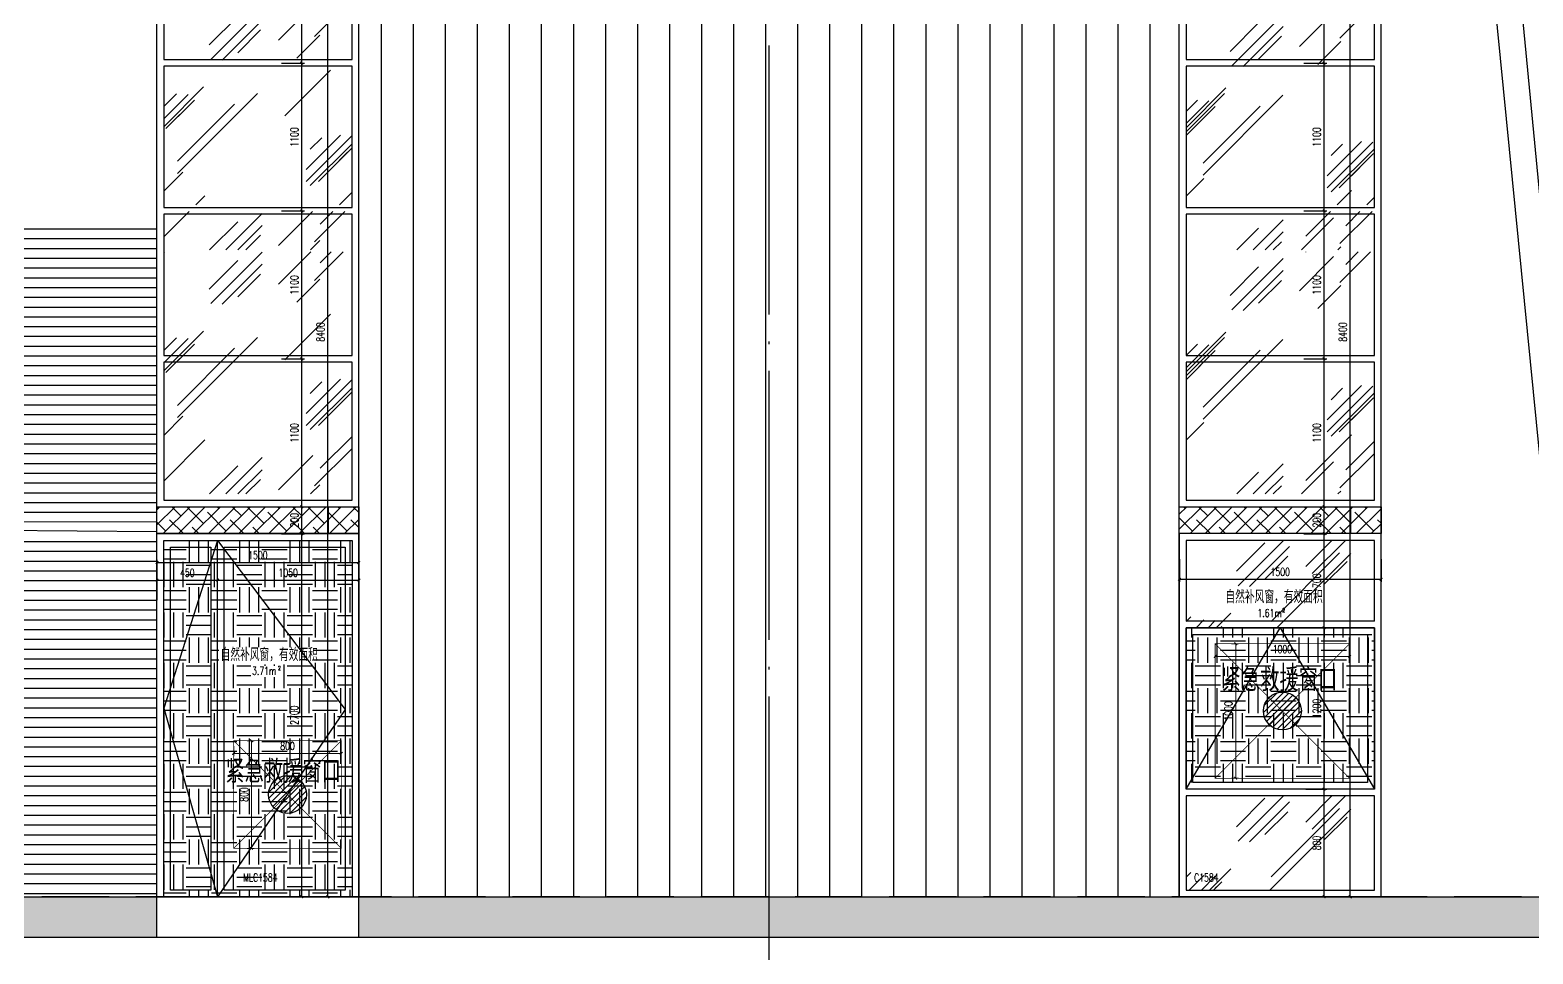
# Model space of a CAD drawing. Extents: x -4210259 to 293730, y -7499 to 868879.
# Drawn here: x -1654724 to -1643551, y 516812 to 523682 of the extents above; entities that cross this region are included whole.
import ezdxf

# ---------------------------------------------------------------- set-up
doc = ezdxf.new("R2010")
doc.units = 0
doc.header["$LTSCALE"] = 1000
doc.header["$MEASUREMENT"] = 0
for name, pattern in [('__DASH', [0.35, 0.25, -0.1]), ('DASH', [0.35, 0.25, -0.1]), ('DOTE', [2.42, 2, -0.2, 0.02, -0.2])]:
    doc.linetypes.add(name, pattern=pattern)
doc.layers.get('Defpoints').update_dxf_attribs({"color": 210})
for name, color, linetype in [('A-AXIS-DOTE', 14, 'DOTE'), ('A-HATCH-2', 251, 'Continuous'), ('A-LIN-V', 9, 'Continuous'), ('A-WINDOW', 140, 'Continuous'), ('A-彩色打印层', 22, 'Continuous'), ('A-门窗表显示尺寸', 160, 'Continuous'), ('AS-WALL', 40, 'Continuous'), ('AXIS', 3, 'Continuous'), ('PUB_DIM', 3, 'Continuous'), ('SPACE', 7, 'Continuous'), ('SPACE_HATCH', 8, 'Continuous')]:
    doc.layers.add(name, color=color, linetype=linetype)
doc.layers.add('A-WALL-HATCH', color=8, linetype='Continuous', lineweight=13)
doc.styles.add('_TCH_DIM_T3', font='SIMPLEX', dxfattribs={"width": 0.705882, "bigfont": 'GBCBIG'})
doc.styles.add('_TCH_SPACE', font='SIMPLEX', dxfattribs={"height": 5, "bigfont": 'GBCBIG'})
doc.styles.add('A-DIM_T3', font='SIMPLEX', dxfattribs={"width": 0.705882, "bigfont": 'GBCBIG'})
doc.styles.add('A-STANDARD', font='SIMPLEX', dxfattribs={"bigfont": 'GBCBIG'})
doc.styles.add('STYLE1', font='')
doc.styles.get('STYLE1').set_extended_font_data('SimSun')
doc.dimstyles.new('_TCH_ARCH&&20', dxfattribs={"dimtxt": 59.5, "dimasz": 20, "dimexe": 20, "dimexo": 20, "dimgap": 25.25, "dimtad": 1, "dimdec": 0, "dimzin": 0, "dimdsep": 46, "dimtxsty": '_TCH_DIM_T3', "dimblk": 'ARCHTICK', "dimcen": 0.09, "dimclrt": 7, "dimazin": 2, "dimtfac": 1, "dimtdec": 0, "dimtix": 1, "dimtmove": 2, "dimatfit": 3, "dimfxl": 0, "dimtolj": 1, "dimtzin": 0, "dimarcsym": 0})
doc.dimstyles.new('A-DIM&&20', dxfattribs={"dimtxt": 59.5, "dimasz": 20, "dimexe": 20, "dimexo": 20, "dimgap": 25.25, "dimtad": 1, "dimdec": 0, "dimzin": 0, "dimdsep": 46, "dimtxsty": 'A-DIM_T3', "dimblk": 'ARCHTICK', "dimcen": 0.09, "dimclrt": 7, "dimazin": 2, "dimtfac": 1, "dimtdec": 0, "dimtix": 1, "dimtmove": 2, "dimatfit": 3, "dimfxl": 0, "dimtolj": 1, "dimtzin": 0, "dimarcsym": 0})
pattern_1 = [(0, (0, 0), (187.5, 187.5), [187.5, -187.5]), (0, (0, 70.31), (187.5, 187.5), [187.5, -187.5]), (0, (0, 140.62), (187.5, 187.5), [187.5, -187.5]), (90, (23.44, 164.06), (-187.5, 187.5), [187.5, -187.5]), (90, (93.75, 164.06), (-187.5, 187.5), [187.5, -187.5]), (90, (164.06, 164.06), (-187.5, 187.5), [187.5, -187.5])]

# ---------------------------------------------------------------- blocks, each defined once
blk = doc.blocks.new('_ArchTick')
at = {"color": 0, "linetype": 'ByBlock', "const_width": 0.4}
blk.add_lwpolyline([(-0.5, -0.5), (0.5, 0.5)], dxfattribs=at)
blk = doc.blocks.new('*D1228')
at = {"layer": 'A-门窗表显示尺寸', "color": 0, "lineweight": -2}
for p, q in [((-1802664, 520137), (-1802494, 520137)), ((-1802514, 519937), (-1802514, 520137)), ((-1802664, 519937), (-1802494, 519937))]:
    blk.add_line(p, q, dxfattribs=at)
at = {"layer": 'Defpoints', "color": 0}
for p in [(-1802684, 520137), (-1802514, 520137), (-1802684, 519937)]:
    blk.add_point(p, dxfattribs=at)
at = {"layer": 'A-门窗表显示尺寸', "color": 0, "lineweight": -2, "xscale": 20, "yscale": 20, "zscale": 20}
for p, rotation in [((-1802514, 520137), 90), ((-1802514, 519937), 270)]:
    blk.add_blockref('_ArchTick', p, dxfattribs=dict(at, rotation=rotation))
at = {"layer": 'A-门窗表显示尺寸', "color": 7, "insert": (-1802569, 520037), "char_height": 59.5, "attachment_point": 5, "rotation": 90, "style": '_TCH_DIM_T3'}
blk.add_mtext('\\A1;200', dxfattribs=at)
blk = doc.blocks.new('*D1229')
at = {"layer": 'A-门窗表显示尺寸', "color": 0, "lineweight": -2}
for p, q in [((-1802664, 521237), (-1802494, 521237)), ((-1802514, 520137), (-1802514, 521237)), ((-1802664, 520137), (-1802494, 520137))]:
    blk.add_line(p, q, dxfattribs=at)
at = {"layer": 'Defpoints', "color": 0}
for p in [(-1802684, 521237), (-1802514, 521237), (-1802684, 520137)]:
    blk.add_point(p, dxfattribs=at)
at = {"layer": 'A-门窗表显示尺寸', "color": 0, "lineweight": -2, "xscale": 20, "yscale": 20, "zscale": 20}
for p, rotation in [((-1802514, 521237), 90), ((-1802514, 520137), 270)]:
    blk.add_blockref('_ArchTick', p, dxfattribs=dict(at, rotation=rotation))
at = {"layer": 'A-门窗表显示尺寸', "color": 7, "insert": (-1802569, 520687), "char_height": 59.5, "attachment_point": 5, "rotation": 90, "style": '_TCH_DIM_T3'}
blk.add_mtext('\\A1;1100', dxfattribs=at)
blk = doc.blocks.new('*D1230')
at = {"layer": 'A-门窗表显示尺寸', "color": 0, "lineweight": -2}
for p, q in [((-1802664, 522337), (-1802494, 522337)), ((-1802514, 521237), (-1802514, 522337)), ((-1802664, 521237), (-1802494, 521237))]:
    blk.add_line(p, q, dxfattribs=at)
at = {"layer": 'Defpoints', "color": 0}
for p in [(-1802684, 522337), (-1802514, 522337), (-1802684, 521237)]:
    blk.add_point(p, dxfattribs=at)
at = {"layer": 'A-门窗表显示尺寸', "color": 0, "lineweight": -2, "xscale": 20, "yscale": 20, "zscale": 20}
for p, rotation in [((-1802514, 522337), 90), ((-1802514, 521237), 270)]:
    blk.add_blockref('_ArchTick', p, dxfattribs=dict(at, rotation=rotation))
at = {"layer": 'A-门窗表显示尺寸', "color": 7, "insert": (-1802569, 521787), "char_height": 59.5, "attachment_point": 5, "rotation": 90, "style": '_TCH_DIM_T3'}
blk.add_mtext('\\A1;1100', dxfattribs=at)
blk = doc.blocks.new('*D1231')
at = {"layer": 'A-门窗表显示尺寸', "color": 0, "lineweight": -2}
for p, q in [((-1802664, 523437), (-1802494, 523437)), ((-1802514, 522337), (-1802514, 523437)), ((-1802664, 522337), (-1802494, 522337))]:
    blk.add_line(p, q, dxfattribs=at)
at = {"layer": 'Defpoints', "color": 0}
for p in [(-1802684, 523437), (-1802514, 523437), (-1802684, 522337)]:
    blk.add_point(p, dxfattribs=at)
at = {"layer": 'A-门窗表显示尺寸', "color": 0, "lineweight": -2, "xscale": 20, "yscale": 20, "zscale": 20}
for p, rotation in [((-1802514, 523437), 90), ((-1802514, 522337), 270)]:
    blk.add_blockref('_ArchTick', p, dxfattribs=dict(at, rotation=rotation))
at = {"layer": 'A-门窗表显示尺寸', "color": 7, "insert": (-1802569, 522887), "char_height": 59.5, "attachment_point": 5, "rotation": 90, "style": '_TCH_DIM_T3'}
blk.add_mtext('\\A1;1100', dxfattribs=at)
blk = doc.blocks.new('*D1232')
at = {"layer": 'A-门窗表显示尺寸', "color": 0, "lineweight": -2}
for p, q in [((-1802664, 524537), (-1802494, 524537)), ((-1802514, 523437), (-1802514, 524537)), ((-1802664, 523437), (-1802494, 523437))]:
    blk.add_line(p, q, dxfattribs=at)
at = {"layer": 'Defpoints', "color": 0}
for p in [(-1802684, 524537), (-1802514, 524537), (-1802684, 523437)]:
    blk.add_point(p, dxfattribs=at)
at = {"layer": 'A-门窗表显示尺寸', "color": 0, "lineweight": -2, "xscale": 20, "yscale": 20, "zscale": 20}
for p, rotation in [((-1802514, 524537), 90), ((-1802514, 523437), 270)]:
    blk.add_blockref('_ArchTick', p, dxfattribs=dict(at, rotation=rotation))
at = {"layer": 'A-门窗表显示尺寸', "color": 7, "insert": (-1802569, 523987), "char_height": 59.5, "attachment_point": 5, "rotation": 90, "style": '_TCH_DIM_T3'}
blk.add_mtext('\\A1;1100', dxfattribs=at)
blk = doc.blocks.new('*D1233')
at = {"layer": 'A-门窗表显示尺寸', "color": 0, "lineweight": -2}
for p, q in [((-1802664, 525637), (-1802494, 525637)), ((-1802514, 524537), (-1802514, 525637)), ((-1802664, 524537), (-1802494, 524537))]:
    blk.add_line(p, q, dxfattribs=at)
at = {"layer": 'Defpoints', "color": 0}
for p in [(-1802684, 525637), (-1802514, 525637), (-1802684, 524537)]:
    blk.add_point(p, dxfattribs=at)
at = {"layer": 'A-门窗表显示尺寸', "color": 0, "lineweight": -2, "xscale": 20, "yscale": 20, "zscale": 20}
for p, rotation in [((-1802514, 525637), 90), ((-1802514, 524537), 270)]:
    blk.add_blockref('_ArchTick', p, dxfattribs=dict(at, rotation=rotation))
at = {"layer": 'A-门窗表显示尺寸', "color": 7, "insert": (-1802569, 525087), "char_height": 59.5, "attachment_point": 5, "rotation": 90, "style": '_TCH_DIM_T3'}
blk.add_mtext('\\A1;1100', dxfattribs=at)
blk = doc.blocks.new('*D1234')
at = {"layer": 'A-门窗表显示尺寸', "color": 0, "lineweight": -2}
for p, q in [((-1802644, 525637), (-1802300, 525637)), ((-1802320, 517237), (-1802320, 525637)), ((-1802644, 517237), (-1802300, 517237))]:
    blk.add_line(p, q, dxfattribs=at)
at = {"layer": 'Defpoints', "color": 0}
for p in [(-1802664, 525637), (-1802320, 525637), (-1802664, 517237)]:
    blk.add_point(p, dxfattribs=at)
at = {"layer": 'A-门窗表显示尺寸', "color": 0, "lineweight": -2, "xscale": 20, "yscale": 20, "zscale": 20}
for p, rotation in [((-1802320, 525637), 90), ((-1802320, 517237), 270)]:
    blk.add_blockref('_ArchTick', p, dxfattribs=dict(at, rotation=rotation))
at = {"layer": 'A-门窗表显示尺寸', "color": 7, "insert": (-1802375, 521437), "char_height": 59.5, "attachment_point": 5, "rotation": 90, "style": '_TCH_DIM_T3'}
blk.add_mtext('\\A1;8400', dxfattribs=at)
blk = doc.blocks.new('*D1235')
at = {"layer": 'A-门窗表显示尺寸', "color": 0, "lineweight": -2}
for p, q in [((-1803590, 525103), (-1803590, 525272)), ((-1803590, 525252), (-1802090, 525252)), ((-1802090, 525103), (-1802090, 525272))]:
    blk.add_line(p, q, dxfattribs=at)
at = {"layer": 'Defpoints', "color": 0}
for p in [(-1802090, 525252), (-1803590, 525083), (-1802090, 525083)]:
    blk.add_point(p, dxfattribs=at)
at = {"layer": 'A-门窗表显示尺寸', "color": 0, "lineweight": -2, "xscale": 20, "yscale": 20, "zscale": 20, "rotation": 180}
blk.add_blockref('_ArchTick', (-1803590, 525252), dxfattribs=at)
at = {"layer": 'A-门窗表显示尺寸', "color": 0, "lineweight": -2, "xscale": 20, "yscale": 20, "zscale": 20}
blk.add_blockref('_ArchTick', (-1802090, 525252), dxfattribs=at)
at = {"layer": 'A-门窗表显示尺寸', "color": 7, "insert": (-1802840, 525307), "char_height": 59.5, "attachment_point": 5, "style": 'A-DIM_T3'}
blk.add_mtext('\\A1;1500', dxfattribs=at)
blk = doc.blocks.new('*D1451')
at = {"layer": 'Defpoints', "color": 0}
for p in [(-1653990, 542178), (-1652990, 542178), (-1652990, 542105)]:
    blk.add_point(p, dxfattribs=at)
at = {"layer": 'PUB_DIM', "color": 0, "lineweight": -2}
for p, q in [((-1653990, 542158), (-1653990, 542085)), ((-1653990, 542105), (-1652990, 542105)), ((-1652990, 542158), (-1652990, 542085))]:
    blk.add_line(p, q, dxfattribs=at)
at = {"layer": 'PUB_DIM', "color": 0, "lineweight": -2, "xscale": 20, "yscale": 20, "zscale": 20, "rotation": 180}
blk.add_blockref('_ArchTick', (-1653990, 542105), dxfattribs=at)
at = {"layer": 'PUB_DIM', "color": 0, "lineweight": -2, "xscale": 20, "yscale": 20, "zscale": 20}
blk.add_blockref('_ArchTick', (-1652990, 542105), dxfattribs=at)
at = {"layer": 'PUB_DIM', "color": 7, "insert": (-1653490, 542160), "char_height": 59.5, "attachment_point": 5, "style": '_TCH_DIM_T3'}
blk.add_mtext('\\A1;1000', dxfattribs=at)
blk = doc.blocks.new('*D1452')
at = {"layer": 'Defpoints', "color": 0}
for p in [(-1653889, 542200), (-1653837, 542200), (-1653889, 541200)]:
    blk.add_point(p, dxfattribs=at)
at = {"layer": 'PUB_DIM', "color": 0, "lineweight": -2}
for p, q in [((-1653869, 542200), (-1653817, 542200)), ((-1653837, 541200), (-1653837, 542200)), ((-1653869, 541200), (-1653817, 541200))]:
    blk.add_line(p, q, dxfattribs=at)
at = {"layer": 'PUB_DIM', "color": 0, "lineweight": -2, "xscale": 20, "yscale": 20, "zscale": 20}
for p, rotation in [((-1653837, 542200), 90), ((-1653837, 541200), 270)]:
    blk.add_blockref('_ArchTick', p, dxfattribs=dict(at, rotation=rotation))
at = {"layer": 'PUB_DIM', "color": 7, "insert": (-1653892, 541700), "char_height": 59.5, "attachment_point": 5, "rotation": 90, "style": '_TCH_DIM_T3'}
blk.add_mtext('\\A1;1000', dxfattribs=at)
blk = doc.blocks.new('*D1310')
at = {"layer": 'A-门窗表显示尺寸', "color": 0, "lineweight": -2}
for p, q in [((-1821550, 519937), (-1821394, 519937)), ((-1821414, 519237), (-1821414, 519937)), ((-1821550, 519237), (-1821394, 519237))]:
    blk.add_line(p, q, dxfattribs=at)
at = {"layer": 'Defpoints', "color": 0}
for p in [(-1821570, 519937), (-1821414, 519937), (-1821570, 519237)]:
    blk.add_point(p, dxfattribs=at)
at = {"layer": 'A-门窗表显示尺寸', "color": 0, "lineweight": -2, "xscale": 20, "yscale": 20, "zscale": 20}
for p, rotation in [((-1821414, 519937), 90), ((-1821414, 519237), 270)]:
    blk.add_blockref('_ArchTick', p, dxfattribs=dict(at, rotation=rotation))
at = {"layer": 'A-门窗表显示尺寸', "color": 7, "insert": (-1821469, 519587), "char_height": 59.5, "attachment_point": 5, "rotation": 90, "style": 'A-DIM_T3'}
blk.add_mtext('\\A1;700', dxfattribs=at)
blk = doc.blocks.new('*D1311')
at = {"layer": 'A-门窗表显示尺寸', "color": 0, "lineweight": -2}
for p, q in [((-1821550, 519237), (-1821394, 519237)), ((-1821414, 518037), (-1821414, 519237)), ((-1821550, 518037), (-1821394, 518037))]:
    blk.add_line(p, q, dxfattribs=at)
at = {"layer": 'Defpoints', "color": 0}
for p in [(-1821570, 519237), (-1821414, 519237), (-1821570, 518037)]:
    blk.add_point(p, dxfattribs=at)
at = {"layer": 'A-门窗表显示尺寸', "color": 0, "lineweight": -2, "xscale": 20, "yscale": 20, "zscale": 20}
for p, rotation in [((-1821414, 519237), 90), ((-1821414, 518037), 270)]:
    blk.add_blockref('_ArchTick', p, dxfattribs=dict(at, rotation=rotation))
at = {"layer": 'A-门窗表显示尺寸', "color": 7, "insert": (-1821469, 518637), "char_height": 59.5, "attachment_point": 5, "rotation": 90, "style": 'A-DIM_T3'}
blk.add_mtext('\\A1;1200', dxfattribs=at)
blk = doc.blocks.new('*D1312')
at = {"layer": 'A-门窗表显示尺寸', "color": 0, "lineweight": -2}
for p, q in [((-1821550, 518037), (-1821394, 518037)), ((-1821414, 517237), (-1821414, 518037)), ((-1821550, 517237), (-1821394, 517237))]:
    blk.add_line(p, q, dxfattribs=at)
at = {"layer": 'Defpoints', "color": 0}
for p in [(-1821570, 518037), (-1821414, 518037), (-1821570, 517237)]:
    blk.add_point(p, dxfattribs=at)
at = {"layer": 'A-门窗表显示尺寸', "color": 0, "lineweight": -2, "xscale": 20, "yscale": 20, "zscale": 20}
for p, rotation in [((-1821414, 518037), 90), ((-1821414, 517237), 270)]:
    blk.add_blockref('_ArchTick', p, dxfattribs=dict(at, rotation=rotation))
at = {"layer": 'A-门窗表显示尺寸', "color": 7, "insert": (-1821469, 517637), "char_height": 59.5, "attachment_point": 5, "rotation": 90, "style": 'A-DIM_T3'}
blk.add_mtext('\\A1;800', dxfattribs=at)
blk = doc.blocks.new('*D1313')
at = {"layer": 'A-门窗表显示尺寸', "color": 0, "lineweight": -2}
for p, q in [((-1822490, 519747), (-1822490, 519578)), ((-1820990, 519747), (-1820990, 519578)), ((-1822490, 519598), (-1820990, 519598))]:
    blk.add_line(p, q, dxfattribs=at)
at = {"layer": 'Defpoints', "color": 0}
for p in [(-1822490, 519767), (-1820990, 519767), (-1820990, 519598)]:
    blk.add_point(p, dxfattribs=at)
at = {"layer": 'A-门窗表显示尺寸', "color": 0, "lineweight": -2, "xscale": 20, "yscale": 20, "zscale": 20, "rotation": 180}
blk.add_blockref('_ArchTick', (-1822490, 519598), dxfattribs=at)
at = {"layer": 'A-门窗表显示尺寸', "color": 0, "lineweight": -2, "xscale": 20, "yscale": 20, "zscale": 20}
blk.add_blockref('_ArchTick', (-1820990, 519598), dxfattribs=at)
at = {"layer": 'A-门窗表显示尺寸', "color": 7, "insert": (-1821740, 519653), "char_height": 59.5, "attachment_point": 5, "style": 'A-DIM_T3'}
blk.add_mtext('\\A1;1500', dxfattribs=at)
blk = doc.blocks.new('*D1453')
at = {"layer": 'Defpoints', "color": 0}
for p in [(-1646821, 507410), (-1646021, 507410), (-1646021, 507337)]:
    blk.add_point(p, dxfattribs=at)
at = {"layer": 'PUB_DIM', "color": 0, "lineweight": -2}
for p, q in [((-1646821, 507390), (-1646821, 507317)), ((-1646021, 507390), (-1646021, 507317)), ((-1646821, 507337), (-1646021, 507337))]:
    blk.add_line(p, q, dxfattribs=at)
at = {"layer": 'PUB_DIM', "color": 0, "lineweight": -2, "xscale": 20, "yscale": 20, "zscale": 20, "rotation": 180}
blk.add_blockref('_ArchTick', (-1646821, 507337), dxfattribs=at)
at = {"layer": 'PUB_DIM', "color": 0, "lineweight": -2, "xscale": 20, "yscale": 20, "zscale": 20}
blk.add_blockref('_ArchTick', (-1646021, 507337), dxfattribs=at)
at = {"layer": 'PUB_DIM', "color": 7, "insert": (-1646421, 507392), "char_height": 59.5, "attachment_point": 5, "style": '_TCH_DIM_T3'}
blk.add_mtext('\\A1;800', dxfattribs=at)
blk = doc.blocks.new('*D1454')
at = {"layer": 'Defpoints', "color": 0}
for p in [(-1646740, 507431), (-1646688, 507431), (-1646740, 506631)]:
    blk.add_point(p, dxfattribs=at)
at = {"layer": 'PUB_DIM', "color": 0, "lineweight": -2}
for p, q in [((-1646720, 507431), (-1646668, 507431)), ((-1646688, 506631), (-1646688, 507431)), ((-1646720, 506631), (-1646668, 506631))]:
    blk.add_line(p, q, dxfattribs=at)
at = {"layer": 'PUB_DIM', "color": 0, "lineweight": -2, "xscale": 20, "yscale": 20, "zscale": 20}
for p, rotation in [((-1646688, 507431), 90), ((-1646688, 506631), 270)]:
    blk.add_blockref('_ArchTick', p, dxfattribs=dict(at, rotation=rotation))
at = {"layer": 'PUB_DIM', "color": 7, "insert": (-1646743, 507031), "char_height": 59.5, "attachment_point": 5, "rotation": 90, "style": '_TCH_DIM_T3'}
blk.add_mtext('\\A1;800', dxfattribs=at)
blk = doc.blocks.new('*D1224')
at = {"layer": 'A-门窗表显示尺寸', "color": 0, "lineweight": -2}
for p, q in [((-1821600, 519937), (-1821444, 519937)), ((-1821464, 517237), (-1821464, 519937)), ((-1821600, 517237), (-1821444, 517237))]:
    blk.add_line(p, q, dxfattribs=at)
at = {"layer": 'Defpoints', "color": 0}
for p in [(-1821620, 519937), (-1821464, 519937), (-1821620, 517237)]:
    blk.add_point(p, dxfattribs=at)
at = {"layer": 'A-门窗表显示尺寸', "color": 0, "lineweight": -2, "xscale": 20, "yscale": 20, "zscale": 20}
for p, rotation in [((-1821464, 519937), 90), ((-1821464, 517237), 270)]:
    blk.add_blockref('_ArchTick', p, dxfattribs=dict(at, rotation=rotation))
at = {"layer": 'A-门窗表显示尺寸', "color": 7, "insert": (-1821519, 518587), "char_height": 59.5, "attachment_point": 5, "rotation": 90, "style": 'A-DIM_T3'}
blk.add_mtext('\\A1;2700', dxfattribs=at)
blk = doc.blocks.new('*D1225')
at = {"layer": 'A-门窗表显示尺寸', "color": 0, "lineweight": -2}
for p, q in [((-1822540, 519443), (-1822540, 519612)), ((-1822540, 519592), (-1822090, 519592)), ((-1822090, 519443), (-1822090, 519612))]:
    blk.add_line(p, q, dxfattribs=at)
at = {"layer": 'Defpoints', "color": 0}
for p in [(-1822090, 519592), (-1822540, 519423), (-1822090, 519423)]:
    blk.add_point(p, dxfattribs=at)
at = {"layer": 'A-门窗表显示尺寸', "color": 0, "lineweight": -2, "xscale": 20, "yscale": 20, "zscale": 20, "rotation": 180}
blk.add_blockref('_ArchTick', (-1822540, 519592), dxfattribs=at)
at = {"layer": 'A-门窗表显示尺寸', "color": 0, "lineweight": -2, "xscale": 20, "yscale": 20, "zscale": 20}
blk.add_blockref('_ArchTick', (-1822090, 519592), dxfattribs=at)
at = {"layer": 'A-门窗表显示尺寸', "color": 7, "insert": (-1822315, 519647), "char_height": 59.5, "attachment_point": 5, "style": 'A-DIM_T3'}
blk.add_mtext('\\A1;450', dxfattribs=at)
blk = doc.blocks.new('*D1226')
at = {"layer": 'A-门窗表显示尺寸', "color": 0, "lineweight": -2}
for p, q in [((-1822090, 519443), (-1822090, 519612)), ((-1822090, 519592), (-1821040, 519592)), ((-1821040, 519443), (-1821040, 519612))]:
    blk.add_line(p, q, dxfattribs=at)
at = {"layer": 'Defpoints', "color": 0}
for p in [(-1821040, 519592), (-1822090, 519423), (-1821040, 519423)]:
    blk.add_point(p, dxfattribs=at)
at = {"layer": 'A-门窗表显示尺寸', "color": 0, "lineweight": -2, "xscale": 20, "yscale": 20, "zscale": 20, "rotation": 180}
blk.add_blockref('_ArchTick', (-1822090, 519592), dxfattribs=at)
at = {"layer": 'A-门窗表显示尺寸', "color": 0, "lineweight": -2, "xscale": 20, "yscale": 20, "zscale": 20}
blk.add_blockref('_ArchTick', (-1821040, 519592), dxfattribs=at)
at = {"layer": 'A-门窗表显示尺寸', "color": 7, "insert": (-1821565, 519647), "char_height": 59.5, "attachment_point": 5, "style": 'A-DIM_T3'}
blk.add_mtext('\\A1;1050', dxfattribs=at)
blk = doc.blocks.new('*D1227')
at = {"layer": 'A-门窗表显示尺寸', "color": 0, "lineweight": -2}
for p, q in [((-1822540, 519573), (-1822540, 519742)), ((-1822540, 519722), (-1821040, 519722)), ((-1821040, 519573), (-1821040, 519742))]:
    blk.add_line(p, q, dxfattribs=at)
at = {"layer": 'Defpoints', "color": 0}
for p in [(-1821040, 519722), (-1822540, 519553), (-1821040, 519553)]:
    blk.add_point(p, dxfattribs=at)
at = {"layer": 'A-门窗表显示尺寸', "color": 0, "lineweight": -2, "xscale": 20, "yscale": 20, "zscale": 20, "rotation": 180}
blk.add_blockref('_ArchTick', (-1822540, 519722), dxfattribs=at)
at = {"layer": 'A-门窗表显示尺寸', "color": 0, "lineweight": -2, "xscale": 20, "yscale": 20, "zscale": 20}
blk.add_blockref('_ArchTick', (-1821040, 519722), dxfattribs=at)
at = {"layer": 'A-门窗表显示尺寸', "color": 7, "insert": (-1821790, 519777), "char_height": 59.5, "attachment_point": 5, "style": 'A-DIM_T3'}
blk.add_mtext('\\A1;1500', dxfattribs=at)
blk = doc.blocks.new('C1454')
at = {"layer": 'A-HATCH-2'}
h = blk.add_hatch(dxfattribs=at)
h.set_pattern_fill('ANSI38', color=256, scale=50)
h.set_pattern_definition([(45, (0, 0), (-56.1266008, 56.1266008), []), (135, (0, 0), (-168.3798023, 56.1266008), [198.4375, -119.0625])])
h.paths.add_polyline_path([(-1803590.4, 520137.5), (-1802090.4, 520137.5), (-1802090.4, 519937.5), (-1803590.4, 519937.5)])
at = {"layer": 'A-WALL-HATCH'}
h = blk.add_hatch(dxfattribs=at)
h.set_pattern_fill('玻璃2', color=256, scale=100)
h.set_pattern_definition([(45, (2950370, 40), (0, 1527.35065), [600, -360, 600, -360, 240, -523.28157]), (45, (2950340, 70), (0, 1527.35065), [480, -600, 360, -360, 420, -463.28157]), (45, (2950340, 160), (0, 1527.35065), [360, -720, 240, -360, 540, -463.28157]), (45, (2950430, 70), (0, 1527.35065), [360, -720, 300, -1303.2815]), (45, (2950520, 160), (0, 1527.35065), [180, -900, 120, -1483.2815]), (45, (2950370, 310), (0, 1527.35065), [120, -900, 120, -480, 300, -763.28157]), (45, (2950910, 220), (0, 1527.35065), [600, -900, 720, -475.28157]), (45, (2950910, 130), (0, 1527.35065), [840, -600, 900, -355.28157]), (45, (2951060, 250), (0, -1697.05627), [600, -840, 480, -763.28157]), (45, (2950970, 430), (0, 1527.35065), [300, -1200, 360, -823.28157]), (45, (2951150, 340), (0, 1527.35065), [240, -1200, 240, -1003.2815])])
h.paths.add_polyline_path([(-1803540.4, 523867.5), (-1802140.4, 523867.5), (-1802140.4, 525567.5), (-1803540.4, 525567.5)])
h = blk.add_hatch(dxfattribs=at)
h.set_pattern_fill('玻璃2', color=256, scale=100)
h.set_pattern_definition([(45, (2950370, -1780), (0, 1527.35065), [600, -360, 600, -360, 240, -523.28157]), (45, (2950340, -1750), (0, 1527.35065), [480, -600, 360, -360, 420, -463.28157]), (45, (2950340, -1660), (0, 1527.35065), [360, -720, 240, -360, 540, -463.28157]), (45, (2950430, -1750), (0, 1527.35065), [360, -720, 300, -1303.2815]), (45, (2950520, -1660), (0, 1527.35065), [180, -900, 120, -1483.2815]), (45, (2950370, -1510), (0, 1527.35065), [120, -900, 120, -480, 300, -763.28157]), (45, (2950910, -1600), (0, 1527.35065), [600, -900, 720, -475.28157]), (45, (2950910, -1690), (0, 1527.35065), [840, -600, 900, -355.28157]), (45, (2951060, -1570), (0, -1697.05627), [600, -840, 480, -763.28157]), (45, (2950970, -1390), (0, 1527.35065), [300, -1200, 360, -823.28157]), (45, (2951150, -1480), (0, 1527.35065), [240, -1200, 240, -1003.2815])])
h.paths.add_polyline_path([(-1802140.4, 522332.5), (-1803540.4, 522332.5), (-1803540.4, 522047.5), (-1802140.4, 522047.5)])
h.paths.add_polyline_path([(-1803540.4, 522382.5), (-1802140.4, 522382.5), (-1802140.4, 523847.5), (-1803540.4, 523847.5)])
h = blk.add_hatch(dxfattribs=at)
h.set_pattern_fill('玻璃2', color=256, scale=100)
h.set_pattern_definition([(45, (2950370, -3595), (0, 1527.35065), [600, -360, 600, -360, 240, -523.28157]), (45, (2950340, -3565), (0, 1527.35065), [480, -600, 360, -360, 420, -463.28157]), (45, (2950340, -3475), (0, 1527.35065), [360, -720, 240, -360, 540, -463.28157]), (45, (2950430, -3565), (0, 1527.35065), [360, -720, 300, -1303.2815]), (45, (2950520, -3475), (0, 1527.35065), [180, -900, 120, -1483.2815]), (45, (2950370, -3325), (0, 1527.35065), [120, -900, 120, -480, 300, -763.28157]), (45, (2950910, -3415), (0, 1527.35065), [600, -900, 720, -475.28157]), (45, (2950910, -3505), (0, 1527.35065), [840, -600, 900, -355.28157]), (45, (2951060, -3385), (0, -1697.05627), [600, -840, 480, -763.28157]), (45, (2950970, -3205), (0, 1527.35065), [300, -1200, 360, -823.28157]), (45, (2951150, -3295), (0, 1527.35065), [240, -1200, 240, -1003.2815])])
h.paths.add_polyline_path([(-1803540.4, 520232.5), (-1802140.4, 520232.5), (-1802140.4, 522032.5), (-1803540.4, 522032.5)])
at = {"layer": 'A-LIN-V'}
for p, q in [((-1803590.4, 525637.5), (-1802090.4, 525637.5)), ((-1803590.4, 520137.5), (-1802190.4, 520137.5))]:
    blk.add_line(p, q, dxfattribs=at)
at = {"layer": 'A-WALL-HATCH'}
blk.add_line((-1802314.3, 519937.5), (-1802314.3, 520137.5), dxfattribs=at)
at = {"layer": 'A-WINDOW'}
for p, q in [((-1803590.4, 520117.5), (-1803590.4, 525637.5)), ((-1803590.4, 525637.5), (-1802090.4, 525637.5)), ((-1802090.4, 520117.5), (-1802090.4, 525637.5)), ((-1803590.4, 520137.5), (-1802090.4, 520137.5))]:
    blk.add_line(p, q, dxfattribs=at)
for points in [[(-1803540.4, 524562.5), (-1802140.4, 524562.5), (-1802140.4, 525587.5), (-1803540.4, 525587.5)], [(-1803540.4, 523462.5), (-1802140.4, 523462.5), (-1802140.4, 524512.5), (-1803540.4, 524512.5)], [(-1803540.4, 522362.5), (-1802140.4, 522362.5), (-1802140.4, 523412.5), (-1803540.4, 523412.5)], [(-1803540.4, 522312.5), (-1803540.4, 521262.5), (-1802140.4, 521262.5), (-1802140.4, 522312.5)], [(-1803540.4, 520187.5), (-1802140.4, 520187.5), (-1802140.4, 521212.5), (-1803540.4, 521212.5)], [(-1803590.4, 520137.5), (-1802090.4, 520137.5), (-1802090.4, 519937.5), (-1803590.4, 519937.5)]]:
    blk.add_lwpolyline(points, close=True, dxfattribs=at)
at = {"layer": 'A-门窗表显示尺寸'}
for p1, p2, distance, dimstyle, picture, middle in [((-1802684.3, 524537.5), (-1802684.3, 525637.5), -170, '_TCH_ARCH&&20', '*D1233', (-1802569.3, 525087.5)), ((-1802664.3, 517237.5), (-1802664.3, 525637.5), -344.3, '_TCH_ARCH&&20', '*D1234', (-1802375, 521437.5)), ((-1803590.4, 525082.5), (-1802090.4, 525082.5), 169.5, 'A-DIM&&20', '*D1235', (-1802840.4, 525307)), ((-1802684.3, 523437.5), (-1802684.3, 524537.5), -170, '_TCH_ARCH&&20', '*D1232', (-1802569.3, 523987.5)), ((-1802684.3, 522337.5), (-1802684.3, 523437.5), -170, '_TCH_ARCH&&20', '*D1231', (-1802569.3, 522887.5)), ((-1802684.3, 521237.5), (-1802684.3, 522337.5), -170, '_TCH_ARCH&&20', '*D1230', (-1802569.3, 521787.5)), ((-1802684.3, 520137.5), (-1802684.3, 521237.5), -170, '_TCH_ARCH&&20', '*D1229', (-1802569.3, 520687.5)), ((-1802684.3, 519937.5), (-1802684.3, 520137.5), -170, '_TCH_ARCH&&20', '*D1228', (-1802569.3, 520037.5))]:
    dim = blk.add_aligned_dim(p1=p1, p2=p2, distance=distance, dimstyle=dimstyle, dxfattribs=at)
    dim.commit()
    dim.dimension.update_dxf_attribs({"geometry": picture, "text_midpoint": middle})
blk = doc.blocks.new('w42432')
at = {"layer": 'A-彩色打印层'}
h = blk.add_hatch(dxfattribs=at)
h.set_pattern_fill('ANSI31', color=1, scale=20)
h.set_pattern_definition([(45, (-3066307.735, -1060647.207), (-22.4506403, 22.4506403), [])])
edge = h.paths.add_edge_path()
edge.add_arc((-1653490, 541699.6), 140.7, 0, 360)
at = {"layer": 'A-彩色打印层', "linetype": 'DASH', "const_width": 5, "elevation": 0}
blk.add_lwpolyline([(-1653990, 542199.6), (-1652990, 542199.6), (-1652990, 541199.6), (-1653990, 541199.6)], close=True, dxfattribs=at)
for points in [[(-1653990, 542199.6), (-1652990, 541199.6)], [(-1652990, 542199.6), (-1653990, 541199.6)]]:
    blk.add_lwpolyline(points, dxfattribs=at)
at = {"layer": 'A-彩色打印层', "ltscale": 0.5}
blk.add_circle((-1653490, 541699.6, 0), 140.7, dxfattribs=at)
at = {"layer": 'AXIS', "linetype": 'Continuous', "style": 'STYLE1', "width": 0.7}
blk.add_text('紧急救援窗口', height=150, dxfattribs=at).set_placement((-1653941.7, 541862.6, 0))
at = {"layer": 'PUB_DIM'}
for p1, p2, distance, picture, middle in [((-1653888.8, 541199.6), (-1653888.8, 542199.6), -51.4, '*D1452', (-1653892.4, 541699.6)), ((-1653990, 542178.3), (-1652990, 542178.3), -73.3, '*D1451', (-1653490, 542160))]:
    dim = blk.add_aligned_dim(p1=p1, p2=p2, distance=distance, dimstyle='_TCH_ARCH&&20', dxfattribs=at)
    dim.commit()
    dim.dimension.update_dxf_attribs({"geometry": picture, "text_midpoint": middle})
blk = doc.blocks.new('er446')
at = {"layer": 'A-WALL-HATCH'}
h = blk.add_hatch(dxfattribs=at)
h.set_pattern_fill('玻璃2', color=256, scale=100, angle=180)
h.set_pattern_definition([(45, (3085130.2, -5340), (0, 1527.35065), [600, -360, 600, -360, 240, -523.28157]), (45, (3085100.2, -5310), (0, 1527.35065), [480, -600, 360, -360, 420, -463.28157]), (45, (3085100.2, -5220), (0, 1527.35065), [360, -720, 240, -360, 540, -463.28157]), (45, (3085190.2, -5310), (0, 1527.35065), [360, -720, 300, -1303.2815]), (45, (3085280.2, -5220), (0, 1527.35065), [180, -900, 120, -1483.2815]), (45, (3085130.2, -5070), (0, 1527.35065), [120, -900, 120, -480, 300, -763.28157]), (45, (3085670.2, -5160), (0, 1527.35065), [600, -900, 720, -475.28157]), (45, (3085670.2, -5250), (0, 1527.35065), [840, -600, 900, -355.28157]), (45, (3085820.2, -5130), (0, -1697.05627), [600, -840, 480, -763.28157]), (45, (3085730.2, -4950), (0, 1527.35065), [300, -1200, 360, -823.28157]), (45, (3085910.2, -5040), (0, 1527.35065), [240, -1200, 240, -1003.2815])])
h.paths.add_polyline_path([(-1822440.4, 519237.5), (-1821040.4, 519237.5), (-1821040.4, 519887.5), (-1822440.4, 519887.5)])
h = blk.add_hatch(dxfattribs=at)
h.set_pattern_fill('玻璃2', color=256, scale=100, angle=180)
h.set_pattern_definition([(45, (3085130.2, -7240), (0, 1527.35065), [600, -360, 600, -360, 240, -523.28157]), (45, (3085100.2, -7210), (0, 1527.35065), [480, -600, 360, -360, 420, -463.28157]), (45, (3085100.2, -7120), (0, 1527.35065), [360, -720, 240, -360, 540, -463.28157]), (45, (3085190.2, -7210), (0, 1527.35065), [360, -720, 300, -1303.2815]), (45, (3085280.2, -7120), (0, 1527.35065), [180, -900, 120, -1483.2815]), (45, (3085130.2, -6970), (0, 1527.35065), [120, -900, 120, -480, 300, -763.28157]), (45, (3085670.2, -7060), (0, 1527.35065), [600, -900, 720, -475.28157]), (45, (3085670.2, -7150), (0, 1527.35065), [840, -600, 900, -355.28157]), (45, (3085820.2, -7030), (0, -1697.05627), [600, -840, 480, -763.28157]), (45, (3085730.2, -6850), (0, 1527.35065), [300, -1200, 360, -823.28157]), (45, (3085910.2, -6940), (0, 1527.35065), [240, -1200, 240, -1003.2815])])
h.paths.add_polyline_path([(-1822440.4, 517287.5), (-1821040.4, 517287.5), (-1821040.4, 517987.5), (-1822440.4, 517987.5)])
at = {"layer": 'SPACE_HATCH'}
h = blk.add_hatch(dxfattribs=at)
h.set_pattern_fill('土壤', color=1, scale=50, style=0)
h.set_pattern_definition(pattern_1)
h.paths.add_polyline_path([(-1821040.4, 518087.5), (-1822440.4, 518087.5), (-1822440.4, 519237.5), (-1821040.4, 519237.5)])
at = {"layer": 'A-WINDOW'}
for p, q in [((-1821040.4, 519287.5), (-1822440.4, 519287.5)), ((-1821040.4, 519237.5), (-1822440.4, 519237.5)), ((-1821040.4, 518037.5), (-1822440.4, 518037.5)), ((-1821040.4, 517987.5), (-1822440.4, 517987.5))]:
    blk.add_line(p, q, dxfattribs=at)
for points in [[(-1822490.4, 517237.5), (-1820990.4, 517237.5), (-1820990.4, 519937.5), (-1822490.4, 519937.5)], [(-1822440.4, 519237.5), (-1821040.4, 519237.5), (-1821040.4, 518037.5), (-1822440.4, 518037.5)], [(-1822390.4, 519187.5), (-1821090.4, 519187.5), (-1821090.4, 518087.5), (-1822390.4, 518087.5)]]:
    blk.add_lwpolyline(points, close=True, dxfattribs=at)
for points in [[(-1821040.4, 519287.5), (-1821040.4, 519887.5), (-1822440.4, 519887.5), (-1822440.4, 519287.5)], [(-1822440.4, 519237.5), (-1822440.4, 518037.5)], [(-1822440.4, 518037.5), (-1821740.4, 519237.5), (-1821040.4, 518037.5)], [(-1821040.4, 518037.5), (-1821040.4, 519237.5)], [(-1822440.4, 517987.5), (-1822440.4, 517287.5), (-1821040.4, 517287.5), (-1821040.4, 517987.5)]]:
    blk.add_lwpolyline(points, dxfattribs=at)
at = {"layer": 'A-WALL-HATCH'}
blk.add_blockref('w42432', (-168233.7, -23080.9, 0), dxfattribs=at)
at = {"layer": 'A-门窗表显示尺寸', "color": 3, "style": 'A-STANDARD', "width": 0.705882}
blk.add_text('C1584', height=59.5, dxfattribs=at).set_placement((-1822380, 517350))
at = {"layer": 'SPACE', "color": 1, "style": '_TCH_SPACE'}
blk.add_text('自然补风窗，有效面积', height=96.45, dxfattribs=at).set_placement((-1822147.5, 519420))
at = {"layer": 'SPACE', "color": 1, "style": '_TCH_SPACE', "width": 0.705882}
for s, height, p in [('1.61m', 59.5, (-1821909.2, 519317.6)), ('2', 29.8, (-1821725.2, 519352.6))]:
    blk.add_text(s, height=height, dxfattribs=at).set_placement(p)
at = {"layer": 'A-门窗表显示尺寸'}
for p1, p2, distance, picture, middle in [((-1821570.4, 519237.5), (-1821570.4, 519937.5), -156.1, '*D1310', (-1821469.3, 519587.5)), ((-1822490.4, 519767.5), (-1820990.4, 519767.5), -169.5, '*D1313', (-1821740.4, 519653)), ((-1821570.4, 518037.5), (-1821570.4, 519237.5), -156.1, '*D1311', (-1821469.3, 518637.5)), ((-1821570.4, 517237.5), (-1821570.4, 518037.5), -156.1, '*D1312', (-1821469.3, 517637.5))]:
    dim = blk.add_aligned_dim(p1=p1, p2=p2, distance=distance, dimstyle='A-DIM&&20', dxfattribs=at)
    dim.commit()
    dim.dimension.update_dxf_attribs({"geometry": picture, "text_midpoint": middle})
blk = doc.blocks.new('w4243')
at = {"layer": 'A-彩色打印层'}
h = blk.add_hatch(dxfattribs=at)
h.set_pattern_fill('ANSI31', color=1, scale=20)
h.set_pattern_definition([(45, (-3059238.806, -1095315.762), (-22.4506403, 22.4506403), [])])
edge = h.paths.add_edge_path()
edge.add_arc((-1646421.1, 507031.1), 140.7, 0, 360)
at = {"layer": 'A-彩色打印层', "linetype": 'DASH', "const_width": 5}
blk.add_lwpolyline([(-1646821.1, 507431.1), (-1646021.1, 507431.1), (-1646021.1, 506631.1), (-1646821.1, 506631.1)], close=True, dxfattribs=at)
for points in [[(-1646821.1, 507431.1), (-1646021.1, 506631.1)], [(-1646021.1, 507431.1), (-1646821.1, 506631.1)]]:
    blk.add_lwpolyline(points, dxfattribs=at)
at = {"layer": 'A-彩色打印层', "ltscale": 0.5}
blk.add_circle((-1646421.1, 507031.1), 140.7, dxfattribs=at)
at = {"layer": 'AXIS', "linetype": 'Continuous', "style": 'STYLE1', "width": 0.7}
blk.add_text('紧急救援窗口', height=150, dxfattribs=at).set_placement((-1646882.7, 507134))
at = {"layer": 'PUB_DIM'}
for p1, p2, distance, picture, middle in [((-1646821.1, 507410), (-1646021.1, 507410), -73.3, '*D1453', (-1646421.1, 507391.7)), ((-1646739.9, 506631.1), (-1646739.9, 507431.1), -51.4, '*D1454', (-1646743.4, 507031.1))]:
    dim = blk.add_aligned_dim(p1=p1, p2=p2, distance=distance, dimstyle='_TCH_ARCH&&20', dxfattribs=at)
    dim.commit()
    dim.dimension.update_dxf_attribs({"geometry": picture, "text_midpoint": middle})
blk = doc.blocks.new('WM1328')
at = {"layer": 'SPACE_HATCH'}
h = blk.add_hatch(dxfattribs=at)
h.set_pattern_fill('土壤', color=1, scale=50, style=0)
h.set_pattern_definition(pattern_1)
h.paths.add_polyline_path([(-1821090.4, 517237.5), (-1822490.4, 517237.5), (-1822490.4, 519887.5), (-1821090.4, 519887.5)])
h.paths.add_polyline_path([(-1822080.6, 518964), (-1821376.2, 518964), (-1821376.2, 519094), (-1822080.6, 519094)])
h.paths.add_polyline_path([(-1821841.8, 518870.8), (-1821616.4, 518870.8), (-1821616.4, 518955), (-1821841.8, 518955)])
at = {"layer": 'A-WINDOW'}
for p, q in [((-1822540.4, 519937.5), (-1821040.4, 519937.5)), ((-1822540.4, 517237.5), (-1822540.4, 519937.5)), ((-1822490.4, 517237.5), (-1822490.4, 519887.5)), ((-1822490.4, 519887.5), (-1822090.4, 519887.5)), ((-1822090.4, 517237.5), (-1822090.4, 519887.5)), ((-1822090.4, 519887.5), (-1821090.4, 519887.5)), ((-1821090.4, 519887.5), (-1821090.4, 517237.5)), ((-1821040.4, 519937.5), (-1821040.4, 517237.5)), ((-1822440.4, 517287.5), (-1822440.4, 519837.5)), ((-1822440.4, 519837.5), (-1822140.4, 519837.5)), ((-1822140.4, 519837.5), (-1822140.4, 517287.5)), ((-1822040, 517287.5), (-1822040, 519837.5)), ((-1822040, 519837.5), (-1821140.4, 519837.5)), ((-1821140.4, 519837.5), (-1821140.4, 517287.5)), ((-1821040.4, 517237.5), (-1822540.4, 517237.5)), ((-1822140.4, 517287.5), (-1822440.4, 517287.5)), ((-1821140.4, 517287.5), (-1822040, 517287.5))]:
    blk.add_line(p, q, dxfattribs=at)
for points in [[(-1822090.4, 519887.5), (-1822490.4, 518640), (-1822090.4, 517237.5)], [(-1822090.4, 519887.5), (-1821140.4, 518630), (-1822090.4, 517237.5)]]:
    blk.add_lwpolyline(points, dxfattribs=at)
at = {"layer": 'A-WALL-HATCH'}
blk.add_blockref('w4243', (-175149.2, 10966.4), dxfattribs=at)
at = {"layer": 'A-门窗表显示尺寸', "color": 3, "style": 'A-STANDARD', "width": 0.705882}
blk.add_text('MLC1584', height=59.5, dxfattribs=at).set_placement((-1821900, 517350))
at = {"layer": 'SPACE', "color": 1, "style": '_TCH_SPACE'}
blk.add_text('自然补风窗，有效面积', height=96.45, dxfattribs=at).set_placement((-1822067.6, 518990))
at = {"layer": 'SPACE', "color": 1, "style": '_TCH_SPACE', "width": 0.705882}
for s, height, p in [('3.71m', 59.5, (-1821833.4, 518887.6)), ('2', 29.8, (-1821641.4, 518922.6))]:
    blk.add_text(s, height=height, dxfattribs=at).set_placement(p)
at = {"layer": 'A-门窗表显示尺寸'}
for p1, p2, distance, picture, middle in [((-1821620.4, 517237.5), (-1821620.4, 519937.5), -156.1, '*D1224', (-1821519.3, 518587.5)), ((-1822540.4, 519552.5), (-1821040.4, 519552.5), 169.5, '*D1227', (-1821790.4, 519777)), ((-1822540.4, 519422.5), (-1822090.4, 519422.5), 169.5, '*D1225', (-1822315.4, 519647)), ((-1822090.4, 519422.5), (-1821040.4, 519422.5), 169.5, '*D1226', (-1821565.4, 519647))]:
    dim = blk.add_aligned_dim(p1=p1, p2=p2, distance=distance, dimstyle='A-DIM&&20', dxfattribs=at)
    dim.commit()
    dim.dimension.update_dxf_attribs({"geometry": picture, "text_midpoint": middle})

msp = doc.modelspace()

# ---------------------------------------------------------------- hatches: boundary and pattern name
at = {"layer": 'A-HATCH-2'}
h = msp.add_hatch(dxfattribs=at)
h.set_pattern_fill('ANSI31', color=256, scale=150, angle=135)
h.set_pattern_definition([(90, (-40600268481, -3384804562), (-238.125, -9e-30), [])])
h.paths.add_polyline_path([(-1666230.2, 517237.5), (-1666230.2, 531687.5), (-1667330.2, 531687.5), (-1667330.2, 517237.5)])
h.paths.add_polyline_path([(-1664980.2, 519937.5), (-1664980.2, 520137.5), (-1664480.2, 520137.5), (-1664480.2, 519937.5)], flags=16)
h.paths.add_polyline_path([(-1666130.2, 531687.5), (-1666130.2, 517237.5), (-1659980.2, 517237.5), (-1659980.2, 522237.5), (-1654980.2, 522237.5), (-1654980.2, 517237.5), (-1653780.2, 517237.5), (-1653780.2, 522237.5), (-1653780.2, 531687.5)])
h = msp.add_hatch(dxfattribs=at)
h.set_pattern_fill('ANSI31', color=256, scale=150, angle=45)
h.set_pattern_definition([(90, (0, 0), (-238.125, -1e-14), [])])
h.paths.add_polyline_path([(-1652280.2, 531687.5), (-1646180.2, 531687.5), (-1646180.2, 517237.5), (-1652280.2, 517237.5)])
h = msp.add_hatch(dxfattribs=at)
h.set_pattern_fill('ANSI31', color=256, scale=150, angle=45)
h.set_pattern_definition([(90, (-40600168531, -3384804562), (-238.125, -2e-30), [])])
h.paths.add_polyline_path([(-1629680.2, 517237.5), (-1633180.2, 517237.5), (-1643320, 517237.5), (-1643480.2, 517237.5), (-1630880.2, 517237.5), (-1630880.2, 519637.5), (-1643480.2, 519637.5), (-1643320, 517237.5), (-1644000, 517237.5), (-1643320, 517237.5), (-1646120, 517237.5), (-1646180.2, 517237.5), (-1644680.2, 517237.5), (-1644680.2, 531687.5), (-1629680.2, 531687.5)])
h = msp.add_hatch(dxfattribs=at)
h.set_pattern_fill('ANSI38', color=256, scale=150)
h.set_pattern_definition([(45, (0, 0), (-168.379802, 168.379802), []), (135, (0, 0), (-505.139407, 168.379802), [595.3125, -357.1875])])
h.paths.add_polyline_path([(-1588980.2, 516937.5), (-1555630.2, 516937.5), (-1555630.2, 517237.5), (-1588980.2, 517237.5)])
h.paths.add_polyline_path([(-1595180.2, 516937.5), (-1593980.2, 516937.5), (-1593980.2, 517237.5), (-1595180.2, 517237.5)])
h.paths.add_polyline_path([(-1610470, 516937.5), (-1596680.2, 516937.5), (-1596680.2, 517237.5), (-1610470, 517237.5)])
h.paths.add_polyline_path([(-1611680.2, 516937.5), (-1610480.2, 516937.5), (-1610480.2, 517237.5), (-1611680.2, 517237.5)])
h.paths.add_polyline_path([(-1621980.2, 516937.5), (-1613180.2, 516937.5), (-1613180.2, 517237.5), (-1621980.2, 517237.5)])
h.paths.add_polyline_path([(-1628180.2, 516937.5), (-1626980.2, 516937.5), (-1626980.2, 517237.5), (-1628180.2, 517237.5)])
h.paths.add_polyline_path([(-1638480.2, 516937.5), (-1629680.2, 516937.5), (-1629680.2, 517237.5), (-1638480.2, 517237.5)])
h.paths.add_polyline_path([(-1646180.2, 516937.5), (-1638450, 516937.5), (-1638450, 517237.5), (-1646180.2, 517237.5)])
h.paths.add_polyline_path([(-1662680.2, 516937.5), (-1659980.2, 516937.5), (-1659980.2, 517237.5), (-1662680.2, 517237.5)])
h.paths.add_polyline_path([(-1666130.2, 516937.5), (-1662680.2, 516937.5), (-1662680.2, 517237.5), (-1666130.2, 517237.5)])
h.paths.add_polyline_path([(-1667330.2, 517237.5), (-1666230.2, 517237.5), (-1666230.2, 516937.5), (-1667330.2, 516937.5)])
h.paths.add_polyline_path([(-1653780.2, 516937.5), (-1653780.2, 517237.5), (-1654980.2, 517237.5), (-1654980.2, 516937.5)])
h.paths.add_polyline_path([(-1652280.2, 517237.5), (-1652280.2, 516937.5), (-1646180.2, 516937.5), (-1646180.2, 517237.5)])

# ---------------------------------------------------------------- linework, layer by layer
at = {"layer": 'A-AXIS-DOTE'}
msp.add_line((-1649230.2, 511887.5), (-1649230.2, 536222.8), dxfattribs=at)
at = {"layer": 'A-AXIS-DOTE', "linetype": '__DASH', "ltscale": 2}
msp.add_line((-1549136.8, 517237.5), (-1688498.6, 517237.5), dxfattribs=at)
at = {"layer": 'A-LIN-V'}
for p, q in [((-1653780.2, 516937.5), (-1653780.2, 531687.5)), ((-1652280.2, 516937.5), (-1652280.2, 531687.5)), ((-1646180.2, 517237.5), (-1646180.2, 531687.5)), ((-1644680.2, 517237.5), (-1644680.2, 531687.5)), ((-1667330.2, 517237.5), (-1555630.2, 517237.5)), ((-1652280.2, 517237.5), (-1653780.2, 517237.5)), ((-1644680.2, 517237.5), (-1646180.2, 517237.5))]:
    msp.add_line(p, q, dxfattribs=at)
at = {"layer": 'AS-WALL'}
msp.add_line((-1688498.6, 516937.5), (-1549136.8, 516937.5), dxfattribs=at)

# ---------------------------------------------------------------- block references
msp.add_blockref('WM1328', (168760.2, 0))
at = {"layer": 'A-LIN-V'}
for name, p in [('C1454', (149810.2, 0)), ('C1454', (157410.2, 0)), ('er446', (176310.2, 0))]:
    msp.add_blockref(name, p, dxfattribs=at)

doc.saveas('drawing.dxf')
